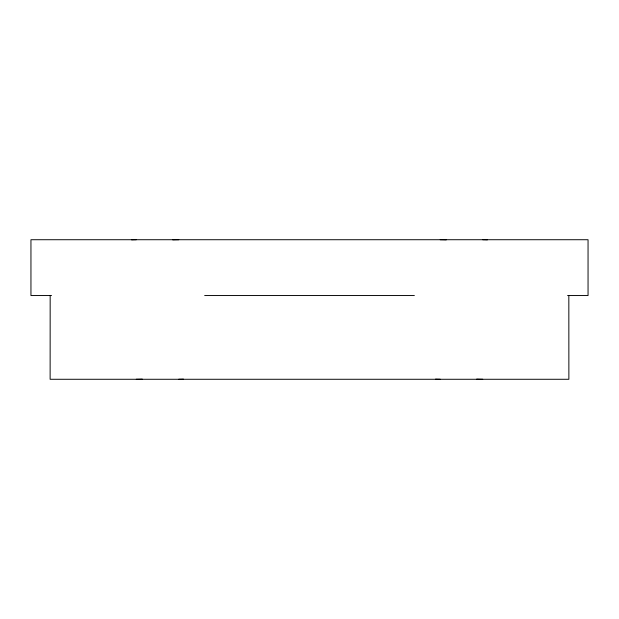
<?xml version="1.0" encoding="UTF-8"?>
<svg xmlns="http://www.w3.org/2000/svg" width="619" height="619" viewBox="0 0 619 619"><rect width="100%" height="100%" fill="white"/><g stroke="black" fill="none" stroke-linecap="round" stroke-linejoin="round"><path stroke-width="0.93" d="M51.547 295.542L30.95 295.542L30.95 239.723L588.05 239.723L588.05 295.542L567.577 295.542M204.665 295.542L414.359 295.542M568.83 295.542L568.876 379.277L50.124 379.277L50.17 295.542M440.225 239.731A30.354 3.08 5.9 0 1 446.222 239.87M440.225 379.254A30.354 3.08 -5.9 0 1 435.59 379.114M131.646 239.87A30.354 3.08 5.9 0 1 136.281 239.731M142.277 379.114A30.354 3.08 -5.9 0 1 136.281 379.254M172.778 239.87A30.354 3.08 -5.9 0 1 178.775 239.731M183.41 379.114A30.354 3.08 5.9 0 1 178.775 379.254M482.719 239.731A30.354 3.08 -5.9 0 1 487.354 239.87M482.719 379.254A30.354 3.08 5.9 0 1 476.723 379.114"/></g></svg>
